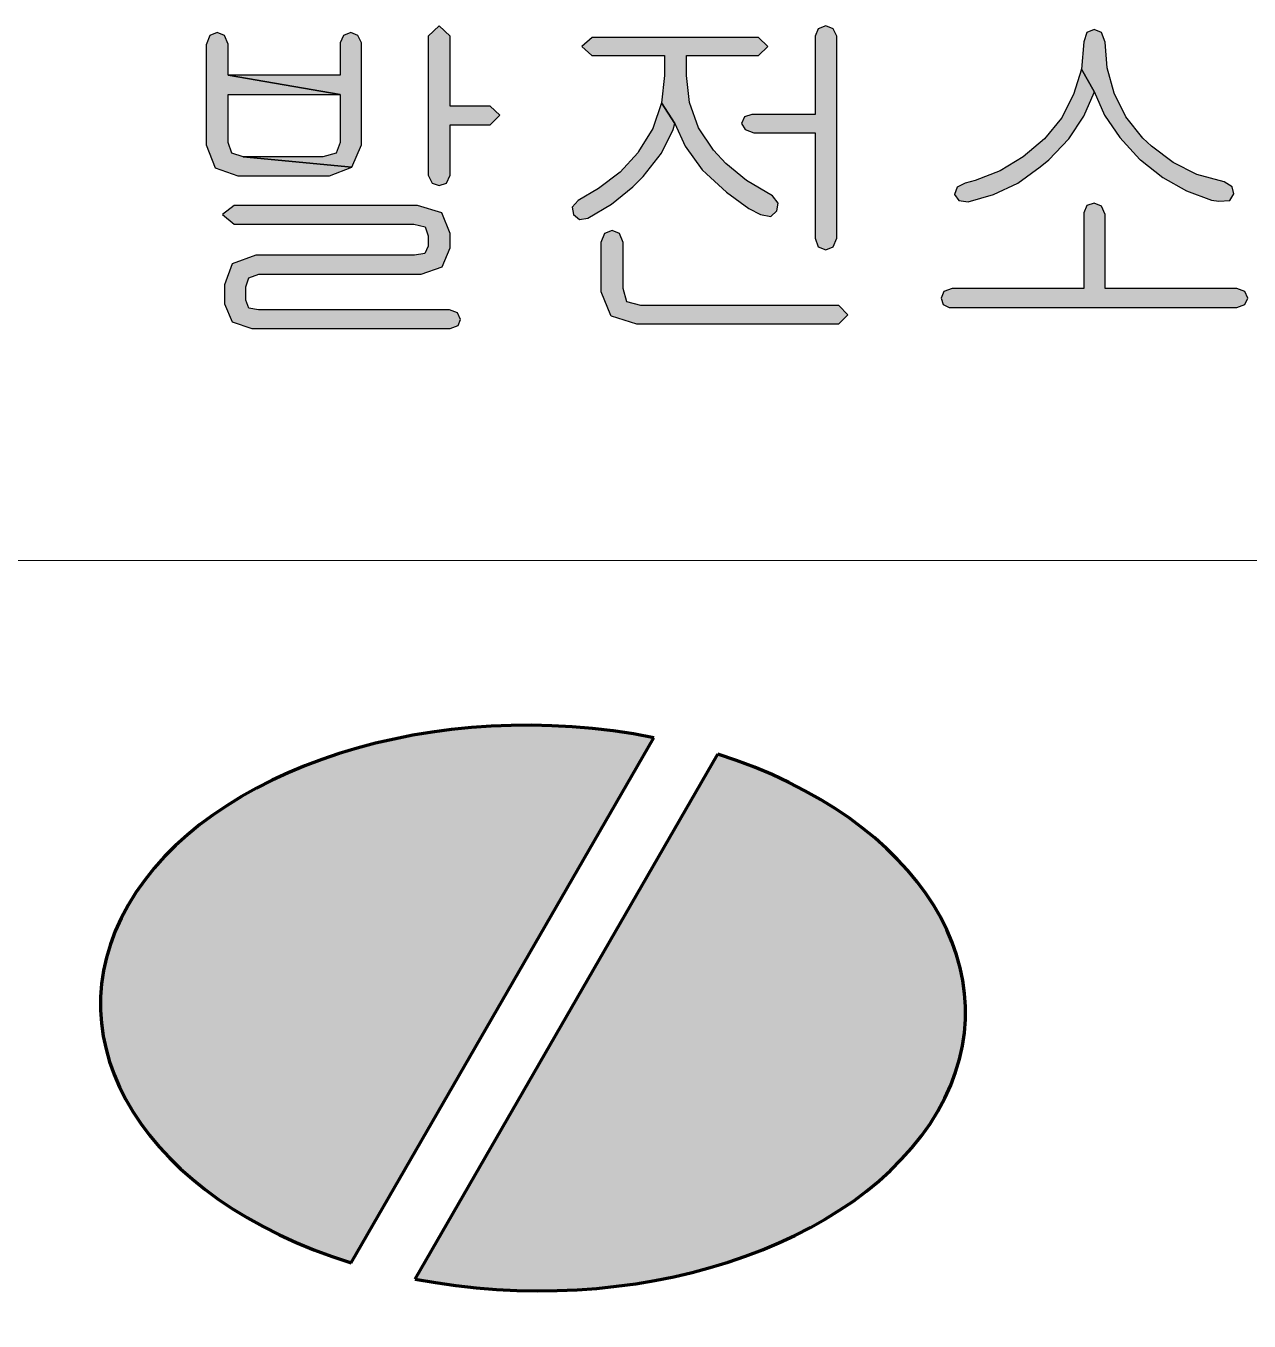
# Model space of a CAD drawing. Header units: inches. Extents: x 894 to 1735, y 0 to 594.
# Drawn here: x 1635.72 to 1654.02, y 98.66 to 118.05 of the extents above; entities that cross this region are included whole.
import ezdxf

# ---------------------------------------------------------------- set-up
doc = ezdxf.new("R2010")
doc.units = ezdxf.units.IN
doc.header["$MEASUREMENT"] = 0
for name, color, linetype in [('BG 0 -1', 7, 'Continuous'), ('BG Default', 7, 'Continuous'), ('BG happy form$0$TITLE-BOX', 7, 'Continuous')]:
    doc.layers.add(name, color=color, linetype=linetype)

msp = doc.modelspace()

# ---------------------------------------------------------------- hatches: boundary and pattern name
at = {"layer": 'BG 0 -1', "linetype": 'ByBlock'}
for color, points in [(5, [(1645.115, 107.389), (1644.898, 107.429), (1644.679, 107.465), (1644.458, 107.496), (1644.236, 107.521), (1644.013, 107.542), (1643.789, 107.558), (1643.565, 107.568), (1643.34, 107.573), (1643.115, 107.574), (1642.89, 107.569), (1642.666, 107.559), (1642.442, 107.544), (1642.22, 107.524), (1641.999, 107.498), (1641.779, 107.468), (1641.562, 107.433), (1641.346, 107.393), (1641.133, 107.348), (1640.922, 107.298), (1640.715, 107.243), (1640.51, 107.183), (1640.309, 107.119), (1640.111, 107.051), (1639.918, 106.978), (1639.728, 106.9), (1639.543, 106.818), (1639.362, 106.732), (1639.186, 106.642), (1639.015, 106.548), (1638.85, 106.45), (1638.689, 106.348), (1638.535, 106.243), (1638.386, 106.134), (1638.243, 106.022), (1638.106, 105.906), (1637.975, 105.787), (1637.851, 105.666), (1637.733, 105.541), (1637.622, 105.414), (1637.519, 105.285), (1637.422, 105.153), (1637.332, 105.019), (1637.249, 104.883), (1637.174, 104.745), (1637.106, 104.605), (1637.046, 104.464), (1636.993, 104.321), (1636.948, 104.177), (1636.91, 104.033), (1636.88, 103.887), (1636.858, 103.741), (1636.844, 103.594), (1636.838, 103.447), (1636.839, 103.3), (1636.849, 103.153), (1636.866, 103.006), (1636.891, 102.859), (1636.923, 102.713), (1636.964, 102.568), (1637.012, 102.424), (1637.067, 102.281), (1637.13, 102.139), (1637.201, 101.999), (1637.279, 101.86), (1637.365, 101.723), (1637.457, 101.588), (1637.557, 101.455), (1637.663, 101.324), (1637.777, 101.196), (1637.897, 101.071), (1638.023, 100.948), (1638.156, 100.828), (1638.295, 100.711), (1638.441, 100.597), (1638.592, 100.487), (1638.749, 100.38), (1638.911, 100.277), (1639.079, 100.177), (1639.252, 100.081), (1639.429, 99.989), (1639.612, 99.901), (1639.799, 99.818), (1639.99, 99.738), (1640.185, 99.663), (1640.384, 99.593), (1640.586, 99.527)]), (80, [(1641.545, 99.286), (1641.764, 99.246), (1641.984, 99.211), (1642.207, 99.181), (1642.431, 99.156), (1642.656, 99.137), (1642.882, 99.122), (1643.108, 99.113), (1643.334, 99.109), (1643.561, 99.11), (1643.787, 99.117), (1644.013, 99.128), (1644.237, 99.145), (1644.461, 99.167), (1644.683, 99.193), (1644.903, 99.225), (1645.122, 99.263), (1645.338, 99.305), (1645.552, 99.352), (1645.763, 99.404), (1645.971, 99.46), (1646.176, 99.522), (1646.377, 99.588), (1646.575, 99.659), (1646.768, 99.734), (1646.957, 99.814), (1647.142, 99.898), (1647.322, 99.986), (1647.497, 100.078), (1647.667, 100.175), (1647.832, 100.275), (1647.991, 100.379), (1648.145, 100.487), (1648.292, 100.598), (1648.433, 100.712), (1648.568, 100.83), (1648.697, 100.951), (1648.819, 101.075), (1648.934, 101.201), (1649.043, 101.33), (1649.144, 101.462), (1649.238, 101.596), (1649.325, 101.732), (1649.404, 101.87), (1649.476, 102.01), (1649.541, 102.151), (1649.598, 102.294), (1649.647, 102.438), (1649.688, 102.584), (1649.722, 102.73), (1649.747, 102.877), (1649.765, 103.024), (1649.775, 103.172), (1649.777, 103.32), (1649.771, 103.469), (1649.757, 103.617), (1649.735, 103.764), (1649.705, 103.912), (1649.668, 104.058), (1649.623, 104.204), (1649.569, 104.348), (1649.509, 104.491), (1649.44, 104.633), (1649.364, 104.774), (1649.281, 104.912), (1649.19, 105.049), (1649.093, 105.183), (1648.988, 105.316), (1648.876, 105.446), (1648.757, 105.573), (1648.632, 105.697), (1648.5, 105.819), (1648.361, 105.938), (1648.217, 106.053), (1648.066, 106.165), (1647.91, 106.274), (1647.748, 106.379), (1647.58, 106.48), (1647.408, 106.578), (1647.23, 106.671), (1647.048, 106.761), (1646.86, 106.846), (1646.669, 106.927), (1646.473, 107.003), (1646.274, 107.076), (1646.071, 107.143)])]:
    msp.add_hatch(color=color, dxfattribs=at).paths.add_polyline_path(points)
at = {"layer": 'BG Default', "linetype": 'ByBlock'}
for points in [[(1640.424, 117.019), (1638.744, 117.31), (1638.744, 117.773), (1638.69, 117.9), (1638.581, 117.945), (1638.472, 117.9), (1638.417, 117.764), (1638.417, 116.265), (1638.553, 115.92), (1638.89, 115.802), (1640.261, 115.802), (1640.597, 115.929), (1638.971, 116.083), (1638.799, 116.138), (1638.744, 116.301), (1638.744, 117.019)], [(1651.514, 117.4), (1651.396, 117.019), (1651.215, 116.665), (1650.96, 116.356), (1650.642, 116.083), (1650.297, 115.875), (1649.925, 115.729), (1649.771, 115.693), (1649.652, 115.629), (1649.616, 115.52), (1649.68, 115.43), (1649.816, 115.411), (1650.197, 115.52), (1650.561, 115.693), (1650.897, 115.938), (1651.024, 116.038), (1651.324, 116.356), (1651.551, 116.692), (1651.705, 117.046), (1651.705, 117.064)], [(1645.229, 116.892), (1645.102, 116.51), (1644.884, 116.165), (1644.875, 116.147), (1644.612, 115.856), (1644.285, 115.611), (1643.985, 115.43), (1643.894, 115.33), (1643.912, 115.221), (1644.003, 115.148), (1644.13, 115.166), (1644.484, 115.375), (1644.802, 115.638), (1644.957, 115.793), (1645.229, 116.138), (1645.402, 116.492), (1645.429, 116.583)]]:
    msp.add_hatch(color=3, dxfattribs=at).paths.add_polyline_path(points)
at = {"layer": 'BG Default', "linetype": 'Continuous'}
for points in [[(1640.579, 117.945), (1640.47, 117.9), (1640.424, 117.791), (1640.424, 117.31), (1638.744, 117.31), (1640.424, 117.019), (1640.424, 116.301), (1640.361, 116.138), (1640.161, 116.083), (1638.971, 116.083), (1640.597, 115.929), (1640.742, 116.265), (1640.742, 117.791), (1640.688, 117.9)], [(1641.905, 118.045), (1641.741, 117.891), (1641.741, 115.811), (1641.796, 115.693), (1641.905, 115.657), (1642.014, 115.693), (1642.068, 115.811), (1642.068, 116.565), (1642.668, 116.565), (1642.813, 116.71), (1642.668, 116.846), (1642.068, 116.846), (1642.068, 117.891)], [(1647.691, 118.045), (1647.573, 118), (1647.527, 117.891), (1647.527, 116.719), (1646.583, 116.719), (1646.474, 116.683), (1646.428, 116.583), (1646.483, 116.492), (1646.61, 116.447), (1647.527, 116.447), (1647.527, 114.866), (1647.573, 114.739), (1647.691, 114.694), (1647.8, 114.739), (1647.854, 114.866), (1647.854, 117.891), (1647.8, 118)], [(1651.705, 117.991), (1651.596, 117.945), (1651.551, 117.809), (1651.514, 117.4), (1651.705, 117.064), (1651.86, 116.71), (1652.087, 116.374), (1652.386, 116.047), (1652.395, 116.038), (1652.731, 115.775), (1653.086, 115.575), (1653.458, 115.439), (1653.567, 115.42), (1653.731, 115.43), (1653.794, 115.529), (1653.767, 115.638), (1653.649, 115.711), (1653.24, 115.82), (1652.886, 116.002), (1652.559, 116.247), (1652.432, 116.365), (1652.177, 116.683), (1652.005, 117.037), (1651.896, 117.419), (1651.869, 117.8), (1651.814, 117.945)], [(1646.682, 117.873), (1644.194, 117.873), (1644.039, 117.736), (1644.185, 117.6), (1645.275, 117.6), (1645.275, 117.301), (1645.229, 116.892), (1645.429, 116.583), (1645.583, 116.247), (1645.838, 115.893), (1645.901, 115.829), (1646.201, 115.557), (1646.537, 115.311), (1646.71, 115.221), (1646.864, 115.193), (1646.955, 115.275), (1646.973, 115.393), (1646.891, 115.502), (1646.501, 115.729), (1646.192, 115.984), (1646.01, 116.183), (1645.783, 116.519), (1645.647, 116.901), (1645.602, 117.301), (1645.602, 117.31), (1645.602, 117.6), (1646.682, 117.6), (1646.819, 117.736)], [(1651.705, 115.393), (1651.596, 115.357), (1651.551, 115.248), (1651.551, 114.113), (1649.58, 114.113), (1649.453, 114.067), (1649.416, 113.967), (1649.444, 113.876), (1649.534, 113.831), (1653.84, 113.831), (1653.958, 113.876), (1654.003, 113.967), (1653.958, 114.067), (1653.84, 114.113), (1651.869, 114.113), (1651.869, 115.221), (1651.814, 115.348)], [(1641.578, 115.357), (1638.835, 115.357), (1638.662, 115.221), (1638.835, 115.075), (1641.523, 115.075), (1641.696, 115.039), (1641.741, 114.903), (1641.741, 114.748), (1641.687, 114.639), (1641.533, 114.612), (1639.162, 114.612), (1638.808, 114.485), (1638.69, 114.167), (1638.69, 113.885), (1638.808, 113.613), (1639.098, 113.513), (1642.068, 113.513), (1642.187, 113.558), (1642.223, 113.649), (1642.177, 113.749), (1642.059, 113.795), (1639.198, 113.795), (1639.053, 113.822), (1639.008, 113.94), (1639.008, 114.14), (1639.053, 114.276), (1639.207, 114.331), (1641.632, 114.331), (1641.95, 114.439), (1642.068, 114.721), (1642.068, 114.939), (1641.941, 115.248)], [(1644.494, 114.984), (1644.375, 114.939), (1644.321, 114.803), (1644.321, 114.067), (1644.466, 113.713), (1644.475, 113.704), (1644.857, 113.586), (1644.866, 113.586), (1647.881, 113.586), (1648.018, 113.722), (1647.881, 113.858), (1644.92, 113.858), (1644.712, 113.913), (1644.657, 114.113), (1644.657, 114.803), (1644.603, 114.939)]]:
    msp.add_hatch(color=3, dxfattribs=at).paths.add_polyline_path(points)

# ---------------------------------------------------------------- linework, layer by layer
at = {"layer": 'BG 0 -1', "color": 7, "linetype": 'Continuous', "lineweight": 9}
msp.add_line((1560.431, 110.04), (1709.698, 110.04), dxfattribs=at)
at = {"layer": 'BG 0 -1', "color": 3, "linetype": 'Continuous', "lineweight": 25}
for points in [[(1638.581, 117.945), (1638.472, 117.9), (1638.417, 117.764), (1638.417, 116.265), (1638.553, 115.92), (1638.89, 115.802), (1640.261, 115.802), (1640.597, 115.929), (1638.971, 116.083), (1638.799, 116.138), (1638.744, 116.301), (1638.744, 117.019), (1640.424, 117.019), (1638.744, 117.31), (1638.744, 117.773), (1638.69, 117.9)], [(1651.514, 117.4), (1651.396, 117.019), (1651.215, 116.665), (1650.96, 116.356), (1650.642, 116.083), (1650.297, 115.875), (1649.925, 115.729), (1649.771, 115.693), (1649.652, 115.629), (1649.616, 115.52), (1649.68, 115.43), (1649.816, 115.411), (1650.197, 115.52), (1650.561, 115.693), (1650.897, 115.938), (1651.024, 116.038), (1651.324, 116.356), (1651.551, 116.692), (1651.705, 117.046), (1651.705, 117.064)], [(1645.229, 116.892), (1645.102, 116.51), (1644.884, 116.165), (1644.875, 116.147), (1644.612, 115.856), (1644.285, 115.611), (1643.985, 115.43), (1643.894, 115.33), (1643.912, 115.221), (1644.003, 115.148), (1644.13, 115.166), (1644.484, 115.375), (1644.802, 115.638), (1644.957, 115.793), (1645.229, 116.138), (1645.402, 116.492), (1645.429, 116.583)]]:
    msp.add_lwpolyline(points, close=True, dxfattribs=at)
at = {"layer": 'BG 0 -1', "color": 7, "linetype": 'Continuous', "lineweight": 0}
for points in [[(1645.115, 107.389), (1644.898, 107.429), (1644.679, 107.465), (1644.458, 107.496), (1644.236, 107.521), (1644.013, 107.542), (1643.789, 107.558), (1643.565, 107.568), (1643.34, 107.573), (1643.115, 107.574), (1642.89, 107.569), (1642.666, 107.559), (1642.442, 107.544), (1642.22, 107.524), (1641.999, 107.498), (1641.779, 107.468), (1641.562, 107.433), (1641.346, 107.393), (1641.133, 107.348), (1640.922, 107.298), (1640.715, 107.243), (1640.51, 107.183), (1640.309, 107.119), (1640.111, 107.051), (1639.918, 106.978), (1639.728, 106.9), (1639.543, 106.818), (1639.362, 106.732), (1639.186, 106.642), (1639.015, 106.548), (1638.85, 106.45), (1638.689, 106.348), (1638.535, 106.243), (1638.386, 106.134), (1638.243, 106.022), (1638.106, 105.906), (1637.975, 105.787), (1637.851, 105.666), (1637.733, 105.541), (1637.622, 105.414), (1637.519, 105.285), (1637.422, 105.153), (1637.332, 105.019), (1637.249, 104.883), (1637.174, 104.745), (1637.106, 104.605), (1637.046, 104.464), (1636.993, 104.321), (1636.948, 104.177), (1636.91, 104.033), (1636.88, 103.887), (1636.858, 103.741), (1636.844, 103.594), (1636.838, 103.447), (1636.839, 103.3), (1636.849, 103.153), (1636.866, 103.006), (1636.891, 102.859), (1636.923, 102.713), (1636.964, 102.568), (1637.012, 102.424), (1637.067, 102.281), (1637.13, 102.139), (1637.201, 101.999), (1637.279, 101.86), (1637.365, 101.723), (1637.457, 101.588), (1637.557, 101.455), (1637.663, 101.324), (1637.777, 101.196), (1637.897, 101.071), (1638.023, 100.948), (1638.156, 100.828), (1638.295, 100.711), (1638.441, 100.597), (1638.592, 100.487), (1638.749, 100.38), (1638.911, 100.277), (1639.079, 100.177), (1639.252, 100.081), (1639.429, 99.989), (1639.612, 99.901), (1639.799, 99.818), (1639.99, 99.738), (1640.185, 99.663), (1640.384, 99.593), (1640.586, 99.527)], [(1641.545, 99.286), (1641.764, 99.246), (1641.984, 99.211), (1642.207, 99.181), (1642.431, 99.156), (1642.656, 99.137), (1642.882, 99.122), (1643.108, 99.113), (1643.334, 99.109), (1643.561, 99.11), (1643.787, 99.117), (1644.013, 99.128), (1644.237, 99.145), (1644.461, 99.167), (1644.683, 99.193), (1644.903, 99.225), (1645.122, 99.263), (1645.338, 99.305), (1645.552, 99.352), (1645.763, 99.404), (1645.971, 99.46), (1646.176, 99.522), (1646.377, 99.588), (1646.575, 99.659), (1646.768, 99.734), (1646.957, 99.814), (1647.142, 99.898), (1647.322, 99.986), (1647.497, 100.078), (1647.667, 100.175), (1647.832, 100.275), (1647.991, 100.379), (1648.145, 100.487), (1648.292, 100.598), (1648.433, 100.712), (1648.568, 100.83), (1648.697, 100.951), (1648.819, 101.075), (1648.934, 101.201), (1649.043, 101.33), (1649.144, 101.462), (1649.238, 101.596), (1649.325, 101.732), (1649.404, 101.87), (1649.476, 102.01), (1649.541, 102.151), (1649.598, 102.294), (1649.647, 102.438), (1649.688, 102.584), (1649.722, 102.73), (1649.747, 102.877), (1649.765, 103.024), (1649.775, 103.172), (1649.777, 103.32), (1649.771, 103.469), (1649.757, 103.617), (1649.735, 103.764), (1649.705, 103.912), (1649.668, 104.058), (1649.623, 104.204), (1649.569, 104.348), (1649.509, 104.491), (1649.44, 104.633), (1649.364, 104.774), (1649.281, 104.912), (1649.19, 105.049), (1649.093, 105.183), (1648.988, 105.316), (1648.876, 105.446), (1648.757, 105.573), (1648.632, 105.697), (1648.5, 105.819), (1648.361, 105.938), (1648.217, 106.053), (1648.066, 106.165), (1647.91, 106.274), (1647.748, 106.379), (1647.58, 106.48), (1647.408, 106.578), (1647.23, 106.671), (1647.048, 106.761), (1646.86, 106.846), (1646.669, 106.927), (1646.473, 107.003), (1646.274, 107.076), (1646.071, 107.143)]]:
    msp.add_lwpolyline(points, close=True, dxfattribs=at)
at = {"layer": 'BG Default', "color": 7, "linetype": 'Continuous', "lineweight": 0}
for points in [[(1640.424, 117.019), (1638.744, 117.31), (1638.744, 117.773), (1638.69, 117.9), (1638.581, 117.945), (1638.472, 117.9), (1638.417, 117.764), (1638.417, 116.265), (1638.553, 115.92), (1638.89, 115.802), (1640.261, 115.802), (1640.597, 115.929), (1638.971, 116.083), (1638.799, 116.138), (1638.744, 116.301), (1638.744, 117.019)], [(1651.514, 117.4), (1651.396, 117.019), (1651.215, 116.665), (1650.96, 116.356), (1650.642, 116.083), (1650.297, 115.875), (1649.925, 115.729), (1649.771, 115.693), (1649.652, 115.629), (1649.616, 115.52), (1649.68, 115.43), (1649.816, 115.411), (1650.197, 115.52), (1650.561, 115.693), (1650.897, 115.938), (1651.024, 116.038), (1651.324, 116.356), (1651.551, 116.692), (1651.705, 117.046), (1651.705, 117.064)], [(1645.229, 116.892), (1645.102, 116.51), (1644.884, 116.165), (1644.875, 116.147), (1644.612, 115.856), (1644.285, 115.611), (1643.985, 115.43), (1643.894, 115.33), (1643.912, 115.221), (1644.003, 115.148), (1644.13, 115.166), (1644.484, 115.375), (1644.802, 115.638), (1644.957, 115.793), (1645.229, 116.138), (1645.402, 116.492), (1645.429, 116.583)]]:
    msp.add_lwpolyline(points, close=True, dxfattribs=at)
at = {"layer": 'BG Default', "color": 3, "linetype": 'Continuous', "lineweight": 25}
for points in [[(1640.579, 117.945), (1640.47, 117.9), (1640.424, 117.791), (1640.424, 117.31), (1638.744, 117.31), (1640.424, 117.019), (1640.424, 116.301), (1640.361, 116.138), (1640.161, 116.083), (1638.971, 116.083), (1640.597, 115.929), (1640.742, 116.265), (1640.742, 117.791), (1640.688, 117.9)], [(1641.905, 118.045), (1641.741, 117.891), (1641.741, 115.811), (1641.796, 115.693), (1641.905, 115.657), (1642.014, 115.693), (1642.068, 115.811), (1642.068, 116.565), (1642.668, 116.565), (1642.813, 116.71), (1642.668, 116.846), (1642.068, 116.846), (1642.068, 117.891)], [(1647.691, 118.045), (1647.573, 118), (1647.527, 117.891), (1647.527, 116.719), (1646.583, 116.719), (1646.474, 116.683), (1646.428, 116.583), (1646.483, 116.492), (1646.61, 116.447), (1647.527, 116.447), (1647.527, 114.866), (1647.573, 114.739), (1647.691, 114.694), (1647.8, 114.739), (1647.854, 114.866), (1647.854, 117.891), (1647.8, 118)], [(1651.705, 117.991), (1651.596, 117.945), (1651.551, 117.809), (1651.514, 117.4), (1651.705, 117.064), (1651.86, 116.71), (1652.087, 116.374), (1652.386, 116.047), (1652.395, 116.038), (1652.731, 115.775), (1653.086, 115.575), (1653.458, 115.439), (1653.567, 115.42), (1653.731, 115.43), (1653.794, 115.529), (1653.767, 115.638), (1653.649, 115.711), (1653.24, 115.82), (1652.886, 116.002), (1652.559, 116.247), (1652.432, 116.365), (1652.177, 116.683), (1652.005, 117.037), (1651.896, 117.419), (1651.869, 117.8), (1651.814, 117.945)], [(1646.682, 117.873), (1644.194, 117.873), (1644.039, 117.736), (1644.185, 117.6), (1645.275, 117.6), (1645.275, 117.301), (1645.229, 116.892), (1645.429, 116.583), (1645.583, 116.247), (1645.838, 115.893), (1645.901, 115.829), (1646.201, 115.557), (1646.537, 115.311), (1646.71, 115.221), (1646.864, 115.193), (1646.955, 115.275), (1646.973, 115.393), (1646.891, 115.502), (1646.501, 115.729), (1646.192, 115.984), (1646.01, 116.183), (1645.783, 116.519), (1645.647, 116.901), (1645.602, 117.301), (1645.602, 117.31), (1645.602, 117.6), (1646.682, 117.6), (1646.819, 117.736)], [(1651.705, 115.393), (1651.596, 115.357), (1651.551, 115.248), (1651.551, 114.113), (1649.58, 114.113), (1649.453, 114.067), (1649.416, 113.967), (1649.444, 113.876), (1649.534, 113.831), (1653.84, 113.831), (1653.958, 113.876), (1654.003, 113.967), (1653.958, 114.067), (1653.84, 114.113), (1651.869, 114.113), (1651.869, 115.221), (1651.814, 115.348)], [(1641.578, 115.357), (1638.835, 115.357), (1638.662, 115.221), (1638.835, 115.075), (1641.523, 115.075), (1641.696, 115.039), (1641.741, 114.903), (1641.741, 114.748), (1641.687, 114.639), (1641.533, 114.612), (1639.162, 114.612), (1638.808, 114.485), (1638.69, 114.167), (1638.69, 113.885), (1638.808, 113.613), (1639.098, 113.513), (1642.068, 113.513), (1642.187, 113.558), (1642.223, 113.649), (1642.177, 113.749), (1642.059, 113.795), (1639.198, 113.795), (1639.053, 113.822), (1639.008, 113.94), (1639.008, 114.14), (1639.053, 114.276), (1639.207, 114.331), (1641.632, 114.331), (1641.95, 114.439), (1642.068, 114.721), (1642.068, 114.939), (1641.941, 115.248)], [(1644.494, 114.984), (1644.375, 114.939), (1644.321, 114.803), (1644.321, 114.067), (1644.466, 113.713), (1644.475, 113.704), (1644.857, 113.586), (1644.866, 113.586), (1647.881, 113.586), (1648.018, 113.722), (1647.881, 113.858), (1644.92, 113.858), (1644.712, 113.913), (1644.657, 114.113), (1644.657, 114.803), (1644.603, 114.939)]]:
    msp.add_lwpolyline(points, close=True, dxfattribs=at)
at = {"layer": 'BG happy form$0$TITLE-BOX', "color": 5, "linetype": 'Continuous', "lineweight": 100}
msp.add_line((1640.586, 99.527), (1645.115, 107.389), dxfattribs=at)
at = {"layer": 'BG happy form$0$TITLE-BOX', "color": 80, "linetype": 'Continuous', "lineweight": 100}
msp.add_line((1641.545, 99.286), (1646.071, 107.143), dxfattribs=at)
at = {"layer": 'BG happy form$0$TITLE-BOX', "color": 5, "linetype": 'Continuous', "lineweight": 100}
msp.add_ellipse((1643.307, 103.342), major_axis=(6.47, -0.104), ratio=0.654054, start_param=1.298066, end_param=4.288804, dxfattribs=at)
at = {"layer": 'BG happy form$0$TITLE-BOX', "color": 80, "linetype": 'Continuous', "lineweight": 100}
msp.add_ellipse((1643.307, 103.342), major_axis=(-6.47, 0.104), ratio=0.654054, start_param=1.305326, end_param=4.281544, dxfattribs=at)

doc.saveas('drawing.dxf')
